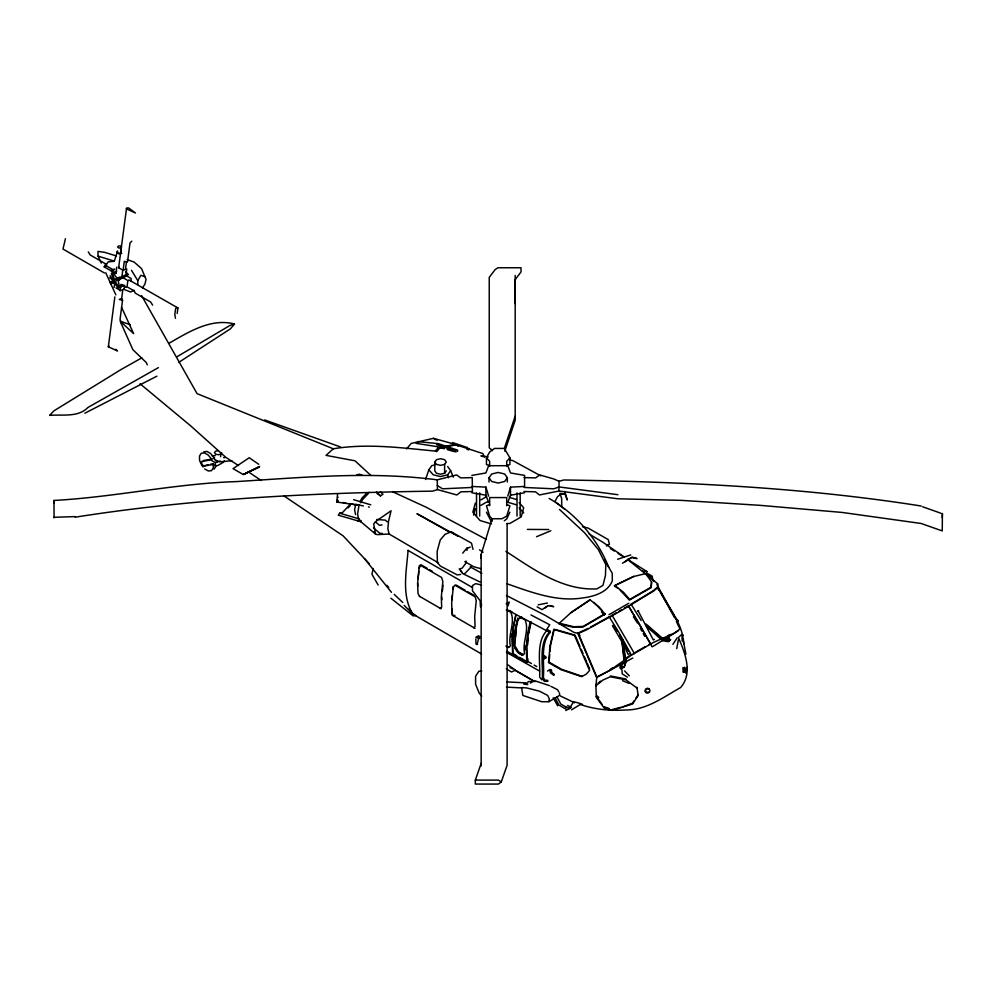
<?xml version="1.0" encoding="UTF-8"?>
<svg xmlns="http://www.w3.org/2000/svg" width="992" height="992" viewBox="0 0 992 992"><rect width="100%" height="100%" fill="white"/><g stroke="black" fill="none" stroke-linecap="round" stroke-linejoin="round"><path stroke-width="1.49" d="M444.614 473.246L444.614 464.392L446.301 462.049L444.614 459.693L440.547 458.726L436.492 459.693L434.806 462.049L434.806 470.89L436.492 473.246L440.547 474.213L444.614 473.246L446.301 470.89M437.435 489.589L437.274 479.855L456.63 474.932L460.734 477.896L472.254 477.598L472.403 491.524L460.896 491.809L456.866 494.971L437.435 489.589L432.686 491.139C313.174 492.937 193.378 498.48 75.181 517.192M481.157 765.923L481.157 554.392L492.044 518.754L489.651 516.175L486.44 505.833L489.651 504.544M488.634 502.473L485.919 495.219L485.919 487.122L471.845 486.452M489.019 482.013L489.019 477.747L491.697 474.002L498.182 472.452L504.655 474.002L507.346 477.747L507.346 482.013M489.651 505.734L489.651 497.575L506.701 497.575L506.701 505.734M492.044 521.408L492.044 518.754L501.84 518.754L506.701 516.175L509.913 505.833L506.701 504.544M506.701 466.376L506.701 461.317L509.913 457.845L504.308 448.434L515.195 416.132M942.251 517.564L942.4 513.484L942.251 530.918L921.159 523.478L842.134 512.442L759.748 505.312L681.231 500.365L617.768 498.778L558.918 491.015L539.474 494.971L535.457 491.809L523.95 491.524M558.918 491.015L559.066 481.281L553.784 478.975L539.722 474.932L535.618 477.896L524.098 477.598M466.91 550.436L467.009 547.696M683.711 643.833C682.955 622.914 666.922 605.604 657.77 587.549L657.932 583.966L627.986 559.736M457.548 451.372L457.634 450.145L438.29 443.647L417.731 441.589L417.657 442.767L416.045 443.337L437.1 446.636L444.342 448.744M545.786 657.932L545.873 656.741L543.715 655.501L543.641 656.679L545.786 657.932L542.934 659.568M455.936 452.116L456.01 451.162L436.654 444.652M348.899 503.527L359.389 505.337L336.896 502.064L337.59 493.656M549.754 654.584L549.109 662.185L561.683 669.34L582.279 676.383M550.014 651.546L550.523 645.47L554.255 629.139M515.604 636.715L516.361 628.382M651.533 581.771L651.012 587.252L629.672 599.453L623.509 592.286L614.829 585.528L633.814 576.364M418.103 578.708L418.81 571.318M419.095 568.354L419.368 565.39M451.918 599.8L452.34 595.361M452.91 589.446L453.195 586.483M408.096 550.337C406.497 571.008 401.301 595.386 412.746 614.023L481.628 654.05M511.128 636.814L511.401 633.975M527.62 644.986L528.302 637.943M442.407 591.182L442.99 585.268M683.389 635.277L681.653 634.582L678.404 637.472C684.902 652.724 693.247 673.171 680.624 687.543C663.4 697.165 646.462 710.16 625.791 709.974C610.526 711.028 595.014 709.503 580.494 704.543M636.914 688.014L625.952 679.842L610.353 676.767L602.789 680.115L595.882 685.807L596.8 677.003L578.348 633.404L573.996 632.425L545.426 615.474L506.466 595.522M548.923 701.704L549.295 698.839L547.658 695.429L539.648 691.25L526.715 687.94L521.594 687.58L522.858 695.442L541.768 701.741L548.923 701.704L559.711 695.293L559.426 692.986M114.13 287.457L114.812 282.236M116.783 267.096L115.928 273.618L104.21 266.898L105.71 263.922L90.235 254.994L88.288 251.906M115.952 349.32L117.515 350.982L108.339 346.803L114.836 296.893M126.443 261.938L125.463 269.427L123.12 270.332L118.631 267.741L126.579 207.998L128.65 207.936L135.482 213.007L126.306 208.841M120.069 290.879L120.912 284.357L126.195 287.407M122.71 270.531L121.867 277.041L127.15 280.104M123.12 270.332L124.285 261.342L127.509 262.074L129.989 243.003L131.824 241.168M121.185 322.822L120.057 319.275L122.537 300.204L121.669 298.567L122.834 289.59L120.491 290.495L116.002 287.903M124.099 289.304L124.446 286.7M126.753 268.956L125.91 275.466L131.192 278.529L130.808 281.455M177.184 313.484L177.903 307.954L128.923 279.93L127.77 281.269L127.038 286.8L134.342 291.016L135.185 293.074L150.648 302.002L152.594 305.09M465.992 561.013L465.645 563.58L462.123 568.18L459.16 568.999M358.893 506.019L357.579 514.054L358.794 519.957L375.422 533.981L377.183 534.638L389.124 534.006L438.067 562.675M476.966 644.664L478.553 638.91L479.818 638.178L478.454 637.385M676.742 648.669L678.367 639.865M515.865 614.916L513.496 626.609L512.368 639.084L513 654.236L526.777 662.172L527.905 661.528L527.818 658.589M516.485 626.994L517.675 621.104L519.027 618.462L520.899 617.545M355.694 504.42L354.578 509.801L355.607 514.65M515.865 615.09L513.434 626.82L512.207 639.505L512.616 654.633L513.744 653.988M530.026 622.629L527.583 634.359L526.355 647.057L526.777 662.172M528.711 633.714L531.154 621.972M517.75 618.053L515.89 626.981L514.873 647.925M530.72 622.145L528.128 633.987L526.839 646.697L527.26 661.825L519.436 657.312M547.658 629.846L547.398 631.011L550.027 632.536L550.287 631.371L547.658 629.846C535.606 640.931 540.566 662.371 539.623 677.09L541.731 679.793M373.277 568.503L371.913 574.207L378.163 585.044M682.868 667.666L683.252 672.043L685.05 671.646L685.274 668.261L684.666 667.256L683.984 667.653L684.368 672.043M685.832 673.246L687.32 667.145M475.317 503.105L472.837 512.244L480.054 520.527L491.4 523.937M473.544 515.059L475.317 508.586M507.78 496.149L510.508 487.122L524.582 486.452L524.582 475.404L510.508 472.961L507.78 465.707L488.634 465.707L485.919 472.961L471.845 475.404M595.882 685.807L596.291 684.517M118.631 267.741L118.904 266.91M507.966 605.976L509.256 602.032L506.205 603.806M625.716 662.061L624.018 667.244L621.612 668.236L620.149 666.401L622.616 664.169L624.464 660.387L621.624 638.141L624.08 661.18L622.12 664.876M425.568 479.508L428.817 469.811L431.793 465.657L434.67 464.975M504.804 451.149L515.195 420.31L515.195 279.62L521.036 271.932L521.036 267.753L497.885 267.753L495.082 269.663L489.242 277.351L489.242 447.739L492.404 450.666M507.11 523.441L507.11 765.291L501.27 781.907L498.468 784.064L475.317 784.064L475.317 780.096L481.157 763.48M649.413 692.218L650.02 690.519L648.892 688.634L647.23 688.237L645.631 689.167L645.036 690.866L645.78 692.329L649.413 692.218L647.813 693.148L646.152 692.763L645.395 691.288L645.99 689.589L647.602 688.671L649.264 689.056M65.447 238.712L62.98 249.042L104.396 272.961M507.78 502.473L510.508 495.219L510.508 487.122M202.901 461.801L203.459 460.511L212.412 458.986L214.632 457.696M509.913 512.17L506.701 518.928L504.271 520.837M646.71 626.535L647.094 625.729L663.065 639.927L668.72 641.006L670.691 639.48L668.224 641.712L662.681 640.72L646.71 626.535L646.04 624.042L662.582 638.377L666.835 638.65L669.228 637.658L668.732 638.352M469.303 448.595L468.683 449.86L466.972 449.264L467.678 447.652L452.563 442.568M622.976 644.912L622.678 639.828L626.101 661.267L624.514 666.537L621.612 668.236M593.91 602.392L604.86 613.775L604.202 615.028L601.45 611.841M646.586 572.334L646.995 571.566L627.341 559.228M436.84 440.349L437.286 439.518M489.651 465.496L486.44 464.492L486.44 457.845L489.651 451.968L494.512 448.434L504.308 448.434M555.235 500.886L557.616 496.583L561.794 493.731L565.08 494.066L567.25 500.018L564.82 491.412M359.922 501.741L361.968 498.046L367.114 492.888M360.815 502.77L363.022 498.592L369.123 492.305M224.403 460.685L223.535 462.198L217.992 465.409L215.363 465.905L212.92 464.492L203.558 466.128L201.165 462.805L201.711 461.528L210.664 459.99L215.363 462.706L220.212 460.92M137.789 284.543L137.789 280.624L140.876 275.292L144.919 276.694M108.339 346.803L108.884 345.861M214.049 469.191L215.81 466.488M672.898 644.366L677.127 637.906M568.999 708.908L573.773 701.654M142.488 287.804L144.919 284.171L146.047 279.347L141.571 268.621L134.056 262.024L127.137 259.644M634.173 700.774L632.549 703.204L622.517 706.912M635.785 698.343L638.203 694.698M106.045 265.038L108.215 261.838L113.869 261.342M406.534 448.892L411.234 443.436L433.417 438.328L455.068 444.304L458.192 446.164M350.622 503.911L342.525 512.504L339.661 513.199L338.26 515.183L361.324 521.866M220.67 456.729L220.67 454.138L221.724 452.674M428.817 469.811L433.268 474.821L440.46 476.544L447.665 474.821L450.641 470.667L447.665 466.513M507.346 477.747L504.655 481.492L498.182 483.042L491.697 481.492L489.019 477.747M357.777 521.023L359.302 518.915L339.661 513.199M462.731 553.164L466.029 549.022L470.208 547.038M480.959 604.884L481.641 604.029M168.925 343.331C188.48 332.084 210.924 317.849 234.496 324L230.404 328.848L179.019 362.204M473.779 627.874L475.069 626.411L474.684 616.491L476.247 600.681L475.168 596.837L454.906 585.156L453.22 587.4L451.67 603.21L452.067 613.13L453.53 616.168L454.956 615.35M435.488 450.74L438.03 448.012L455.068 444.304M436.567 451.67L438.786 449.289M471.299 566.854L464.926 573.426M120.602 247.938L121.557 246.934L120.54 245.954L118.556 245.979L117.602 246.983L118.618 247.963L120.602 247.938L120.801 253.406L118.432 253.419L117.217 252.253M348.056 507.941L350.151 505.759M362.96 498.926L368.23 493.433M440.225 608.48L441.688 607.141L441.291 597.221L442.854 581.411L441.589 577.468L421.017 565.614L419.145 567.746L417.595 583.556L418.016 593.464L419.678 596.614M444.54 447.231L438.749 448.434L436.182 451.174C402.132 447.913 367.276 443.151 333.312 448.793L326.058 455.378L355.012 460.809L370.81 475.379M550.027 632.536C539.933 644.155 544.72 663.102 543.356 677.387L544.732 680.066L547.77 680.4L547.77 681.343L544.41 681.343L542.314 678.64C543.232 663.921 538.234 642.456 550.287 631.371M657.77 587.549L653.753 590.972L620.632 611.01L585.912 630.143L578.348 633.404M598.213 683.091L600.52 681.194M680.301 628.804L674.436 633.057L653.356 642.494L631.458 655.142L610.39 670.034L596.8 677.003M610.328 669.377L612.709 667.69M626.994 657.535L629.374 655.848M678.404 630.714L653.058 646.362M544.273 608.369L547.72 606.013M605.182 614.06L583.06 626.969L573.376 627.279L558.769 623.745L570.946 612.647L590.042 599.862L598.895 606.769L602.491 610.936M570.598 612.92L590.017 599.85M376.985 493.458L380.494 495.864L382.974 494.239L380.333 491.635M624.7 561.943L632.202 557.107L637.038 558.57L631.507 557.504L622.443 563.245M565.849 710.532L571.008 707.383L567.684 705.424M571.454 709.85L581.337 703.849L582.515 704.444M630.59 604.45L653.207 590.761L657.175 587.338L658.775 589.98M645.358 646.61L635.76 652.116M176.985 356.76L230.032 325.426L234.496 324M604.86 613.775L583.172 626.423L573.686 626.721L559.352 623.261M203.558 466.128L207.973 464.653M480.946 499.856L486.576 496.608M480.946 505.337L486.576 502.088L489.428 501.828M606.385 545.96L609.435 544.199L608.245 539.598L588.107 528.079L582.428 526.702M507.482 609.423L506.354 610.08L510.706 612.126C515.679 622.641 507.768 634.533 510.359 645.78L509.578 646.908L507.383 647.33L508.512 646.672M475.813 637.323L478.454 635.798L479.818 636.591L477.177 638.116M520.713 617.731L524.979 619.727C529.802 630.267 522.003 642.097 524.557 653.344L523.801 654.484L521.643 654.931C508.512 648.681 514.885 629.883 517.898 619.12L521.842 617.086M521.643 654.931L522.772 654.274L518.791 651.992M608.964 614.705L628.841 603.235M611.258 615.685L616.528 612.634M619.157 611.109L621.786 609.596M624.427 608.071L628.382 605.79M654.373 639.356L653.319 639.927L638.129 610.898M547.485 671.051L550.126 669.526L551.502 670.319L551.502 671.906M551.502 670.319L550.225 671.051L553.908 674.262L553.908 675.354L550.225 672.638M530.398 683.042L533.026 681.529L528.066 681.603M553.263 674.634L553.908 674.262M667.356 639.183L668.211 638.699M623.224 666.984L622.381 667.48L621.104 665.892M668.633 640.77L669.265 639.245M571.008 707.383L569.16 708.437L565.849 706.478L565.849 709.094L558.893 705.076L555.136 697.847M683.252 672.043L683.947 671.646M116.771 271.188L111.377 273.432L113.348 279.372L113.175 280.662L110.199 282.46L110.819 283.799L115.357 282.038M158.41 367.623L87.978 407.439C78.145 417.669 62.397 414.284 49.6 415.363L53.99 410.812L121.408 369.322L141.819 357.864M112.642 274.09L116.349 272.639M117.614 278.194L119.028 278.281L119.486 279.273L119.362 280.228L117.949 280.141M125.934 274.796L126.554 274.449L127.187 275.788L126.567 276.148L125.934 274.796L117.403 278.653L113.51 273.594M110.819 283.799L113.795 282.013L118.147 288.027L124.769 285.299M120.999 278.206L115.878 280.835L115.704 282.125L119.003 287.544M123.082 284.816L118.519 286.75L122.227 285.299M632.784 658.031L596.626 677.524L577.753 633.194L587.996 628.482M590.624 627.031L609.063 616.875M114.737 282.174L112.257 283.129L111.637 281.79L114.092 280.488M112.257 283.129L114.712 281.827M84.866 413.218L156.885 376.179M134.218 290.234L130.646 291.995L123.479 289.218M637.596 611.208L638.65 610.638M613.527 625.146L612.473 625.716L623.001 643.684M629.25 653.864L628.196 654.435L624.427 646.3M258.751 467.43L243.524 474.362L259.681 466.463L243.424 474.635L233.033 468.633L249.228 457.758L258.751 464.293M667.79 635.661L670.493 634.471M536.548 536.722L550.845 530.757M472.986 549.37L471.498 543.132L451.124 531.824L445.086 534.291L440.262 539.896L437.137 551.416L437.398 562.576L440.398 566.085L457.275 574.914L460.573 574.43M104.21 266.898L106.553 265.98L113.844 270.196M110.645 270.568L114.675 268.993M111.637 281.79L114.117 280.835M127.187 275.788L118.023 280.004L119.375 286.254M121.669 298.567L119.325 299.485L122.537 300.204M617.632 559.24L630.738 554.925M506.701 465.496L509.913 464.492L509.913 457.845M412.684 615.052L414.743 614.408M559.066 481.281L563.828 479.979C683.327 481.777 803.123 487.32 921.32 506.032M612.089 709.553L621.029 707.284M356.81 474.858L359.352 474.226L362.192 475.118M645.556 573.636L633.603 576.538L614.234 585.888L618.202 588.479M218.128 450.591L215.574 451.199L214.52 452.674L215.574 454.138L218.128 454.745L220.67 454.138M444.614 464.392L440.547 465.36L436.492 464.392L434.806 462.049M538.148 604.847L547.41 603.037M336.896 502.064L338.408 501.729M447.442 446.636L456.134 444.838L482.906 453.592L484.307 457.188M608.53 617.346L609.423 617.185L619.268 633.132L631.458 655.142L630.565 654.993M649.066 644.378L650.715 644.081L628.593 606.199M210.651 464.182L213.33 463.723M510.508 495.219L524.582 492.776M212.238 456.047L215.227 455.539M382.081 524.929L379.415 525.338L375.41 521.78M415.772 615.536L413.131 615.883L390.922 598.238M203.782 451.831L206.944 451.422L210.639 453.555L213.875 457.448M481.777 670.89L478.851 671.262L475.577 676.296L475.602 684.207L479.173 693.048L481.74 696.173M219.654 461.863L231.905 460.722M507.086 523.652L509.95 523.404L521.197 516.906L523.689 507.78L519.176 502.609M121.768 253.382L118.643 253.63L116.808 252.588L117.602 250.988L114.316 261.119L98.096 256.147L97.935 251.385L104.668 252.352L116.461 255.973M54.101 517.898L53.952 500.452C114.998 497.166 175.162 483.563 236.456 481.591C303.292 477.388 370.524 471.113 437.274 479.855M54.027 517.291L75.107 516.596M472.254 487.444L442.568 488.808L437.274 485.51M223.597 457.622L224.936 457.61M475.317 780.096L498.468 780.096L501.27 781.907M527.384 529.418L548.712 529.53M480.971 605.765L481.678 605.777M524.098 487.444L553.784 488.808L559.066 486.936L617.929 494.698M382.416 533.423L379.899 533.336L373.513 527.893M662.197 639.17L666.326 639.356M506.59 681.901L527.806 682.98M506.49 687.134L521.643 687.915M633.392 653.43L634.396 653.505L612.287 615.61M376.749 519.461L385.442 520.155L387.178 521.792M642.618 571.181L646.995 571.566M523.776 684.083L527.769 684.567M560.592 493.421L565.08 494.066M488.2 456.915L480.909 455.849L483.054 456.63M509.95 460.127L512.69 460.548L540.665 475.813M342.91 502.498L345.898 503.018M471.845 492.776L485.919 495.219M622.53 680.698L629.027 683.376M610.378 675.949L625.989 679.024M355.979 504.358L363.382 505.957M218.128 461.23L215.574 460.623L214.52 459.147M481.529 585.057L475.726 583.643L472.49 585.516L472.49 590.848L480.153 600.755L480.463 606.806M481.108 568.738L473.816 566.792L464.814 561.596M353.611 499.695L370.785 504.804M358.794 519.957L361.175 520.639M447.243 449.587L454.485 451.695M555.743 629.573L575.075 635.19L579.96 646.449M575.025 702.026L580.072 703.489M507.954 502.312L516.46 504.816M550.089 605.579L553.71 606.67L548.179 605.616L542.016 609.671L537.118 606.844M574.604 702.77L560.579 696.074M509.38 497.376L516.46 499.509M549.432 685.608L534.961 680.822M337.491 497.141L338.123 497.352M603.731 706.602L609.299 708.561M595.919 684.988L596.254 697.24L603.694 707.42L612.052 710.371L632.524 704.022L638.178 695.516L636.938 687.196M922.647 506.776L940.924 513.236M264.579 419.914L340.578 446.983M177.903 307.954L176.712 307.52L175.559 308.859L174.84 314.39L175.448 318.283M130.262 324.768L120.131 321.123L133.635 333.659L121.582 307.359M506.875 583.705C530.968 592.162 556.624 602.082 582.502 597.978C594.022 596.514 607.687 592.509 612.362 580.729L612.2 573.178L604.314 559.786M333.312 448.793L197.061 393.638L141.571 295.591M603.694 707.42L610.08 710.334M510.049 667.579L512.752 668.856M646.772 573.252L649.537 574.591M649.413 574.777L652.178 576.116L652.711 579.13M462.855 573.674L479.942 581.957M550.783 686.29L557.554 689.713L558.806 691.895M621.141 669.24L619.864 667.653M530.993 614.953L549.754 624.799L546.009 630.404L507.321 609.894M368.503 506.788L369.309 507.234M470.245 566.903L481.914 573.326M204.687 468.956L208.382 471.014L211.544 470.642L213.317 467.926L213.292 463.661M449.81 532.282L416.95 513.707L458.081 536.3M337.206 499.968L338.185 500.526M506.416 652.29L539.586 671.076M527.446 661.28L531.452 663.549M534.118 665.062L536.784 666.574M507.458 652.116L512.79 655.129M517.564 652.141L522.821 655.154M505.92 646.015L508.598 647.553M555.545 502.113L564.634 509.169M125.786 271.82L128.526 274.722M116.238 278.616L117.006 279.062M109.69 277.884L113.658 280.166M407.997 550.399L472.13 587.351M509.33 610.464L512.008 612.014M420.794 564.646L427.155 568.329M429.71 569.792L432.252 571.268M456.022 584.995L464.938 590.141M467.492 591.616L473.854 595.287M419.405 596.242L441.043 608.741M453.369 615.858L475.007 628.358M514.216 654.311L516.832 655.811M506.763 651.26L512.616 654.633M476.668 643.746L477.611 644.292M565.378 706.688L560.74 704.01L556.983 696.781M534.812 681.653L515.493 670.443L533.597 680.909M486.303 539.45L426.213 507.247L392.584 491.759M506.23 668.844L511.537 671.993L515.443 670.133L507.718 664.739M589.161 534.031L603.285 542.512L624.278 557.02M627.452 677.139L622.232 673.878L621.947 669.761M610.303 548.539L614.234 551.006M618.165 553.474L623.41 556.76M505.895 551.329C533.609 569.296 562.129 590.637 596.899 588.888L602.975 585.379L605.48 575.422L605.79 564.51L598.399 549.655L584.462 532.667L559.451 509.417M433.417 438.328L435.624 439.729M549.122 498.455C575.893 513.707 597.296 538.681 608.766 567.288M238.514 465.546L225.878 457.411L190.811 425.977L140.07 383.78M248.632 472.043L261.243 480.512M479.483 549.841L483.116 552.209M283.923 495.901L343.133 535.866L369.272 563.704M451.124 531.824L454.621 534.304M649.152 575.868L651.136 577.356M113.448 282.063L115.903 283.948M376.662 492.069L380.494 495.864M645.656 624.836L651.161 629.61M653.368 631.52L658.886 636.306M620.161 590.203L629.374 600.098L651.149 587.648L651.682 582.068L645.532 573.5M596.663 695.553L598.796 697.512M394.246 594.394L402.789 602.516M674.089 616.342L678.292 621.042L676.594 620.161L656.878 584.573M404.141 605.368L412.746 614.023M624.576 670.914L629.337 675.825M486.44 457.845L489.651 461.317L489.651 466.376M519.176 507.892L523.689 513M216.008 460.139L217.583 461.937M391.468 592.336L364.535 558.67M648.582 574.814L654.112 581.324M211.37 458.887L208.134 454.993L204.451 452.873L201.277 453.27L199.516 455.985L199.528 460.251L200.979 463.834M201.45 465.025L203.075 466.984M386.905 585.317L388.74 587.586M460.015 570.053L462.582 573.24L460.561 570.375M620.645 665.694L622.108 667.529M518.035 651.012L515.654 646.995M596.291 696.421L602.07 704.332M409.163 608.741L412.846 613.974M633.392 616.751L637.41 622.976M614.184 626.101L617.421 631.11M491.251 521.47L486.44 512.17M621.228 638.935L622.294 640.621M631.321 604.537L641.167 620.496M131.49 270.32L137.789 280.624M629.139 607.042L637.534 620.843M664.342 599.205L674.473 617.57M553.176 697.822L557.678 705.808M638.29 622.096L652.141 646.908M660.908 592.67L666.091 602.008M640.324 628.32L641.787 630.999M643.238 633.677L644.688 636.356M619.764 634.942L628.407 650.988M110.062 275.664L112.766 280.786M374.269 531.749L375.422 533.981L373.686 523.875L376.315 521.011L391.071 510.756L388.517 521.395L387.872 528.798L389.124 534.006M676.358 621.488L680.128 629.312M120.181 278.516L119.561 277.177L115.258 279.496L114.204 278.888L112.232 272.949M578.584 632.884L579.861 635.649M98.096 256.147L101.271 263.066M105.722 272.75L115.866 294.897M147.312 364.858L146.233 362.502L132.878 349.68L120.739 322.487M581.176 649.264L583.011 653.48M584.226 656.295L586.669 661.924M587.264 663.313L589.62 668.819M450.641 470.667L453.294 477.115M105.71 263.922L106.553 265.98M559.897 493.371L561.658 498.542L561.745 505.833M485.919 487.122L488.634 496.149M447.665 474.821L448.396 477.722M683.376 641.006L685.918 654.162M623.435 647.776L623.881 650.628M624.576 654.918L625.022 657.77M475.813 638.91L476.024 644.118M441.824 597.085L441.936 599.85M53.952 500.452L54.052 503.18M681.975 635.302L682.186 641.006M451.868 608.939L452.092 615.114M417.669 583.147L417.781 586.235M525.14 645.804L525.252 649.872M550.126 669.526L550.126 671.113M520.18 492.888L520.18 516.088M517.018 492.888L517.018 516.088M515.195 275.454L515.195 303.589M481.157 554.392L481.157 558.372M479.682 492.888L479.682 516.088M476.52 492.888L476.52 516.088M215.363 462.706L215.363 465.905M550.002 645.891L548.551 662.631L560.902 669.637L581.56 676.643L586.309 674.151L589.57 670.406L574.467 635.388L553.796 629.536L550.002 645.891"/></g></svg>
